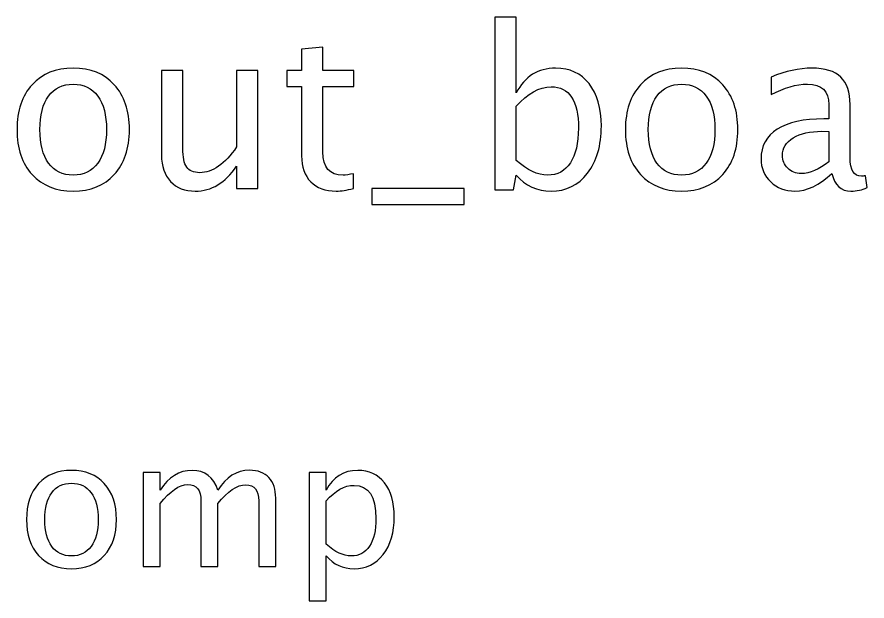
# Model space of a CAD drawing. Header units: centimetres. Extents: x -67 to 67, y -62 to 59.
# Drawn here: x 3.48 to 13.6, y 51.76 to 58.71 of the extents above; entities that cross this region are included whole.
import ezdxf

# ---------------------------------------------------------------- set-up
doc = ezdxf.new("R2010")
doc.units = ezdxf.units.CM
doc.header["$MEASUREMENT"] = 0
doc.layers.add('Layer 1', color=7, linetype='Continuous')

msp = doc.modelspace()

# ---------------------------------------------------------------- linework, layer by layer
at = {"layer": 'Layer 1'}
for points, knots in [([(9.16915, 56.65457), (9.16915, 56.65457), (9.16915, 58.71037), (9.16915, 58.71037), (9.16915, 58.71037), (9.16915, 58.71037), (9.42315, 58.71037), (9.42315, 58.71037), (9.42315, 58.71037), (9.42315, 58.71037), (9.42315, 57.80771), (9.42315, 57.80771), (9.42315, 57.80771), (9.52722, 58.00394), (9.68376, 58.10183), (9.89234, 58.10183), (9.89234, 58.10183), (10.06124, 58.10183), (10.19397, 58.04054), (10.29098, 57.91751), (10.29098, 57.91751), (10.388, 57.79448), (10.4365, 57.62647), (10.4365, 57.41348), (10.4365, 57.41348), (10.4365, 57.18153), (10.38138, 56.99411), (10.27158, 56.85212), (10.27158, 56.85212), (10.16178, 56.70969), (10.01714, 56.63869), (9.8381, 56.63869), (9.8381, 56.63869), (9.67186, 56.63869), (9.53339, 56.70219), (9.42315, 56.82963), (9.42315, 56.82963), (9.42315, 56.82963), (9.39228, 56.65457), (9.39228, 56.65457), (9.39228, 56.65457), (9.39228, 56.65457), (9.16915, 56.65457), (9.16915, 56.65457)], [0, 0, 0, 0, 0.08333333, 0.08333333, 0.08333333, 0.08333333, 0.16666667, 0.16666667, 0.16666667, 0.16666667, 0.25, 0.25, 0.25, 0.25, 0.33333333, 0.33333333, 0.33333333, 0.33333333, 0.41666667, 0.41666667, 0.41666667, 0.41666667, 0.5, 0.5, 0.5, 0.5, 0.58333333, 0.58333333, 0.58333333, 0.58333333, 0.66666667, 0.66666667, 0.66666667, 0.66666667, 0.75, 0.75, 0.75, 0.75, 0.83333333, 0.83333333, 0.83333333, 0.83333333, 1, 1, 1, 1]), ([(7.48376, 56.67088), (7.40527, 56.64927), (7.33692, 56.63869), (7.27915, 56.63869), (7.27915, 56.63869), (7.1495, 56.63869), (7.04852, 56.67573), (6.9762, 56.74981), (6.9762, 56.74981), (6.90344, 56.8239), (6.86728, 56.92664), (6.86728, 57.0585), (6.86728, 57.0585), (6.86728, 57.0585), (6.86728, 57.88223), (6.86728, 57.88223), (6.86728, 57.88223), (6.86728, 57.88223), (6.69178, 57.88223), (6.69178, 57.88223), (6.69178, 57.88223), (6.69178, 57.88223), (6.69178, 58.07273), (6.69178, 58.07273), (6.69178, 58.07273), (6.69178, 58.07273), (6.86728, 58.07273), (6.86728, 58.07273), (6.86728, 58.07273), (6.86728, 58.07273), (6.86728, 58.32629), (6.86728, 58.32629), (6.86728, 58.32629), (6.86728, 58.32629), (7.12128, 58.35054), (7.12128, 58.35054), (7.12128, 58.35054), (7.12128, 58.35054), (7.12128, 58.07273), (7.12128, 58.07273), (7.12128, 58.07273), (7.12128, 58.07273), (7.48905, 58.07273), (7.48905, 58.07273), (7.48905, 58.07273), (7.48905, 58.07273), (7.48905, 57.88223), (7.48905, 57.88223), (7.48905, 57.88223), (7.48905, 57.88223), (7.12128, 57.88223), (7.12128, 57.88223), (7.12128, 57.88223), (7.12128, 57.88223), (7.12128, 57.10436), (7.12128, 57.10436), (7.12128, 57.10436), (7.12128, 56.92091), (7.2011, 56.82919), (7.36029, 56.82919), (7.36029, 56.82919), (7.39424, 56.82919), (7.43525, 56.83492), (7.48376, 56.84595), (7.48376, 56.84595), (7.48376, 56.84595), (7.48376, 56.67088), (7.48376, 56.67088)], [0, 0, 0, 0, 0.05555556, 0.05555556, 0.05555556, 0.05555556, 0.11111111, 0.11111111, 0.11111111, 0.11111111, 0.16666667, 0.16666667, 0.16666667, 0.16666667, 0.22222222, 0.22222222, 0.22222222, 0.22222222, 0.27777778, 0.27777778, 0.27777778, 0.27777778, 0.33333333, 0.33333333, 0.33333333, 0.33333333, 0.38888889, 0.38888889, 0.38888889, 0.38888889, 0.44444444, 0.44444444, 0.44444444, 0.44444444, 0.5, 0.5, 0.5, 0.5, 0.55555556, 0.55555556, 0.55555556, 0.55555556, 0.61111111, 0.61111111, 0.61111111, 0.61111111, 0.66666667, 0.66666667, 0.66666667, 0.66666667, 0.72222222, 0.72222222, 0.72222222, 0.72222222, 0.77777778, 0.77777778, 0.77777778, 0.77777778, 0.83333333, 0.83333333, 0.83333333, 0.83333333, 0.88888889, 0.88888889, 0.88888889, 0.88888889, 1, 1, 1, 1]), ([(4.14737, 56.63869), (3.94144, 56.63869), (3.77828, 56.70439), (3.65833, 56.8358), (3.65833, 56.8358), (3.53795, 56.96721), (3.47797, 57.14581), (3.47797, 57.37114), (3.47797, 57.37114), (3.47797, 57.59604), (3.53795, 57.77419), (3.65833, 57.90516), (3.65833, 57.90516), (3.77828, 58.03613), (3.94144, 58.10183), (4.14737, 58.10183), (4.14737, 58.10183), (4.3533, 58.10183), (4.51646, 58.03613), (4.63641, 57.90516), (4.63641, 57.90516), (4.75679, 57.77419), (4.81676, 57.59604), (4.81676, 57.37114), (4.81676, 57.37114), (4.81676, 57.14581), (4.75679, 56.96721), (4.63641, 56.8358), (4.63641, 56.8358), (4.51646, 56.70439), (4.3533, 56.63869), (4.14737, 56.63869)], [0, 0, 0, 0, 0.11111111, 0.11111111, 0.11111111, 0.11111111, 0.22222222, 0.22222222, 0.22222222, 0.22222222, 0.33333333, 0.33333333, 0.33333333, 0.33333333, 0.44444444, 0.44444444, 0.44444444, 0.44444444, 0.55555556, 0.55555556, 0.55555556, 0.55555556, 0.66666667, 0.66666667, 0.66666667, 0.66666667, 0.77777778, 0.77777778, 0.77777778, 0.77777778, 1, 1, 1, 1]), ([(11.39253, 56.63869), (11.1866, 56.63869), (11.02344, 56.70439), (10.90349, 56.8358), (10.90349, 56.8358), (10.78311, 56.96721), (10.72313, 57.14581), (10.72313, 57.37114), (10.72313, 57.37114), (10.72313, 57.59604), (10.78311, 57.77419), (10.90349, 57.90516), (10.90349, 57.90516), (11.02344, 58.03613), (11.1866, 58.10183), (11.39253, 58.10183), (11.39253, 58.10183), (11.59846, 58.10183), (11.76162, 58.03613), (11.88157, 57.90516), (11.88157, 57.90516), (12.00195, 57.77419), (12.06192, 57.59604), (12.06192, 57.37114), (12.06192, 57.37114), (12.06192, 57.14581), (12.00195, 56.96721), (11.88157, 56.8358), (11.88157, 56.8358), (11.76162, 56.70439), (11.59846, 56.63869), (11.39253, 56.63869)], [0, 0, 0, 0, 0.11111111, 0.11111111, 0.11111111, 0.11111111, 0.22222222, 0.22222222, 0.22222222, 0.22222222, 0.33333333, 0.33333333, 0.33333333, 0.33333333, 0.44444444, 0.44444444, 0.44444444, 0.44444444, 0.55555556, 0.55555556, 0.55555556, 0.55555556, 0.66666667, 0.66666667, 0.66666667, 0.66666667, 0.77777778, 0.77777778, 0.77777778, 0.77777778, 1, 1, 1, 1]), ([(13.18243, 56.84903), (13.02986, 56.7088), (12.88301, 56.63869), (12.7419, 56.63869), (12.7419, 56.63869), (12.62593, 56.63869), (12.52935, 56.67485), (12.45307, 56.74761), (12.45307, 56.74761), (12.37634, 56.82037), (12.33797, 56.91209), (12.33797, 57.02278), (12.33797, 57.02278), (12.33797, 57.17579), (12.40235, 57.29353), (12.53112, 57.37555), (12.53112, 57.37555), (12.65988, 57.45757), (12.84465, 57.49858), (13.08542, 57.49858), (13.08542, 57.49858), (13.08542, 57.49858), (13.14495, 57.49858), (13.14495, 57.49858), (13.14495, 57.49858), (13.14495, 57.49858), (13.14495, 57.66748), (13.14495, 57.66748), (13.14495, 57.66748), (13.14495, 57.8302), (13.06028, 57.91133), (12.89051, 57.91133), (12.89051, 57.91133), (12.7591, 57.91133), (12.61534, 57.86988), (12.45968, 57.78698), (12.45968, 57.78698), (12.45968, 57.78698), (12.45968, 57.996), (12.45968, 57.996), (12.45968, 57.996), (12.63078, 58.06656), (12.79217, 58.10183), (12.94343, 58.10183), (12.94343, 58.10183), (13.09909, 58.10183), (13.21418, 58.06656), (13.28782, 57.99556), (13.28782, 57.99556), (13.36191, 57.92456), (13.39895, 57.8152), (13.39895, 57.66748), (13.39895, 57.66748), (13.39895, 57.66748), (13.39895, 57.0338), (13.39895, 57.0338), (13.39895, 57.0338), (13.39895, 56.88872), (13.44349, 56.81596), (13.533, 56.81596), (13.533, 56.81596), (13.54403, 56.81596), (13.56034, 56.81772), (13.58195, 56.82125), (13.58195, 56.82125), (13.58195, 56.82125), (13.60003, 56.68014), (13.60003, 56.68014), (13.60003, 56.68014), (13.54227, 56.65236), (13.47877, 56.63869), (13.40909, 56.63869), (13.40909, 56.63869), (13.29047, 56.63869), (13.21506, 56.7088), (13.18243, 56.84903)], [0, 0, 0, 0, 0.05, 0.05, 0.05, 0.05, 0.1, 0.1, 0.1, 0.1, 0.15, 0.15, 0.15, 0.15, 0.2, 0.2, 0.2, 0.2, 0.25, 0.25, 0.25, 0.25, 0.3, 0.3, 0.3, 0.3, 0.35, 0.35, 0.35, 0.35, 0.4, 0.4, 0.4, 0.4, 0.45, 0.45, 0.45, 0.45, 0.5, 0.5, 0.5, 0.5, 0.55, 0.55, 0.55, 0.55, 0.6, 0.6, 0.6, 0.6, 0.65, 0.65, 0.65, 0.65, 0.7, 0.7, 0.7, 0.7, 0.75, 0.75, 0.75, 0.75, 0.8, 0.8, 0.8, 0.8, 0.85, 0.85, 0.85, 0.85, 0.9, 0.9, 0.9, 0.9, 1, 1, 1, 1]), ([(6.09294, 56.67044), (6.09294, 56.67044), (6.09294, 56.93414), (6.09294, 56.93414), (6.09294, 56.93414), (5.95756, 56.73703), (5.79307, 56.63869), (5.59993, 56.63869), (5.59993, 56.63869), (5.47734, 56.63869), (5.37988, 56.67705), (5.30756, 56.75422), (5.30756, 56.75422), (5.2348, 56.83139), (5.19864, 56.93502), (5.19864, 57.06599), (5.19864, 57.06599), (5.19864, 57.06599), (5.19864, 58.07273), (5.19864, 58.07273), (5.19864, 58.07273), (5.19864, 58.07273), (5.45264, 58.07273), (5.45264, 58.07273), (5.45264, 58.07273), (5.45264, 58.07273), (5.45264, 57.14889), (5.45264, 57.14889), (5.45264, 57.14889), (5.45264, 57.0435), (5.46808, 56.96898), (5.49851, 56.92488), (5.49851, 56.92488), (5.52937, 56.88034), (5.58053, 56.85829), (5.6524, 56.85829), (5.6524, 56.85829), (5.80763, 56.85829), (5.95491, 56.96016), (6.09294, 57.16433), (6.09294, 57.16433), (6.09294, 57.16433), (6.09294, 58.07273), (6.09294, 58.07273), (6.09294, 58.07273), (6.09294, 58.07273), (6.34693, 58.07273), (6.34693, 58.07273), (6.34693, 58.07273), (6.34693, 58.07273), (6.34693, 56.67044), (6.34693, 56.67044), (6.34693, 56.67044), (6.34693, 56.67044), (6.09294, 56.67044), (6.09294, 56.67044)], [0, 0, 0, 0, 0.06666667, 0.06666667, 0.06666667, 0.06666667, 0.13333333, 0.13333333, 0.13333333, 0.13333333, 0.2, 0.2, 0.2, 0.2, 0.26666667, 0.26666667, 0.26666667, 0.26666667, 0.33333333, 0.33333333, 0.33333333, 0.33333333, 0.4, 0.4, 0.4, 0.4, 0.46666667, 0.46666667, 0.46666667, 0.46666667, 0.53333333, 0.53333333, 0.53333333, 0.53333333, 0.6, 0.6, 0.6, 0.6, 0.66666667, 0.66666667, 0.66666667, 0.66666667, 0.73333333, 0.73333333, 0.73333333, 0.73333333, 0.8, 0.8, 0.8, 0.8, 0.86666667, 0.86666667, 0.86666667, 0.86666667, 1, 1, 1, 1]), ([(4.14693, 56.82919), (4.27261, 56.82919), (4.3705, 56.87637), (4.44017, 56.97118), (4.44017, 56.97118), (4.50941, 57.06555), (4.54424, 57.19917), (4.54424, 57.37114), (4.54424, 57.37114), (4.54424, 57.54268), (4.50941, 57.67586), (4.44017, 57.77022), (4.44017, 57.77022), (4.3705, 57.86415), (4.27261, 57.91133), (4.14693, 57.91133), (4.14693, 57.91133), (4.02081, 57.91133), (3.92292, 57.86415), (3.85412, 57.77022), (3.85412, 57.77022), (3.78489, 57.67586), (3.7505, 57.54268), (3.7505, 57.37114), (3.7505, 57.37114), (3.7505, 57.19917), (3.78489, 57.06555), (3.85412, 56.97118), (3.85412, 56.97118), (3.92292, 56.87637), (4.02081, 56.82919), (4.14693, 56.82919)], [0, 0, 0, 0, 0.11111111, 0.11111111, 0.11111111, 0.11111111, 0.22222222, 0.22222222, 0.22222222, 0.22222222, 0.33333333, 0.33333333, 0.33333333, 0.33333333, 0.44444444, 0.44444444, 0.44444444, 0.44444444, 0.55555556, 0.55555556, 0.55555556, 0.55555556, 0.66666667, 0.66666667, 0.66666667, 0.66666667, 0.77777778, 0.77777778, 0.77777778, 0.77777778, 1, 1, 1, 1]), ([(11.39209, 56.82919), (11.51777, 56.82919), (11.61566, 56.87637), (11.68533, 56.97118), (11.68533, 56.97118), (11.75457, 57.06555), (11.7894, 57.19917), (11.7894, 57.37114), (11.7894, 57.37114), (11.7894, 57.54268), (11.75457, 57.67586), (11.68533, 57.77022), (11.68533, 57.77022), (11.61566, 57.86415), (11.51777, 57.91133), (11.39209, 57.91133), (11.39209, 57.91133), (11.26597, 57.91133), (11.16808, 57.86415), (11.09928, 57.77022), (11.09928, 57.77022), (11.03005, 57.67586), (10.99566, 57.54268), (10.99566, 57.37114), (10.99566, 57.37114), (10.99566, 57.19917), (11.03005, 57.06555), (11.09928, 56.97118), (11.09928, 56.97118), (11.16808, 56.87637), (11.26597, 56.82919), (11.39209, 56.82919)], [0, 0, 0, 0, 0.11111111, 0.11111111, 0.11111111, 0.11111111, 0.22222222, 0.22222222, 0.22222222, 0.22222222, 0.33333333, 0.33333333, 0.33333333, 0.33333333, 0.44444444, 0.44444444, 0.44444444, 0.44444444, 0.55555556, 0.55555556, 0.55555556, 0.55555556, 0.66666667, 0.66666667, 0.66666667, 0.66666667, 0.77777778, 0.77777778, 0.77777778, 0.77777778, 1, 1, 1, 1]), ([(9.42315, 57.0047), (9.55412, 56.88784), (9.67891, 56.82919), (9.79753, 56.82919), (9.79753, 56.82919), (9.91439, 56.82919), (10.00479, 56.87814), (10.06829, 56.97559), (10.06829, 56.97559), (10.13223, 57.07305), (10.16398, 57.21019), (10.16398, 57.38746), (10.16398, 57.38746), (10.16398, 57.71554), (10.0555, 57.87958), (9.83854, 57.87958), (9.83854, 57.87958), (9.69655, 57.87958), (9.55809, 57.80286), (9.42315, 57.64896), (9.42315, 57.64896), (9.42315, 57.64896), (9.42315, 57.0047), (9.42315, 57.0047)], [0, 0, 0, 0, 0.14285714, 0.14285714, 0.14285714, 0.14285714, 0.28571429, 0.28571429, 0.28571429, 0.28571429, 0.42857143, 0.42857143, 0.42857143, 0.42857143, 0.57142857, 0.57142857, 0.57142857, 0.57142857, 0.71428571, 0.71428571, 0.71428571, 0.71428571, 1, 1, 1, 1]), ([(13.14495, 56.9875), (13.14495, 56.9875), (13.14495, 57.34777), (13.14495, 57.34777), (13.14495, 57.34777), (13.14495, 57.34777), (13.06337, 57.35042), (13.06337, 57.35042), (13.06337, 57.35042), (12.92226, 57.35042), (12.80849, 57.3244), (12.72162, 57.27237), (12.72162, 57.27237), (12.63519, 57.21989), (12.59197, 57.15066), (12.59197, 57.06423), (12.59197, 57.06423), (12.59197, 57.00381), (12.61358, 56.95266), (12.65635, 56.91077), (12.65635, 56.91077), (12.69957, 56.86888), (12.75204, 56.84771), (12.81422, 56.84771), (12.81422, 56.84771), (12.92005, 56.84771), (13.0303, 56.89445), (13.14495, 56.9875)], [0, 0, 0, 0, 0.125, 0.125, 0.125, 0.125, 0.25, 0.25, 0.25, 0.25, 0.375, 0.375, 0.375, 0.375, 0.5, 0.5, 0.5, 0.5, 0.625, 0.625, 0.625, 0.625, 0.75, 0.75, 0.75, 0.75, 1, 1, 1, 1]), ([(7.70336, 56.47994), (7.70336, 56.47994), (7.70336, 56.67044), (7.70336, 56.67044), (7.70336, 56.67044), (7.70336, 56.67044), (8.80403, 56.67044), (8.80403, 56.67044), (8.80403, 56.67044), (8.80403, 56.67044), (8.80403, 56.47994), (8.80403, 56.47994), (8.80403, 56.47994), (8.80403, 56.47994), (7.70336, 56.47994), (7.70336, 56.47994)], [0, 0, 0, 0, 0.2, 0.2, 0.2, 0.2, 0.4, 0.4, 0.4, 0.4, 0.6, 0.6, 0.6, 0.6, 1, 1, 1, 1]), ([(4.12649, 52.14504), (3.96174, 52.14504), (3.83121, 52.1976), (3.73526, 52.30273), (3.73526, 52.30273), (3.63895, 52.40786), (3.59097, 52.55074), (3.59097, 52.731), (3.59097, 52.731), (3.59097, 52.91092), (3.63895, 53.05344), (3.73526, 53.15822), (3.73526, 53.15822), (3.83121, 53.26299), (3.96174, 53.31556), (4.12649, 53.31556), (4.12649, 53.31556), (4.29124, 53.31556), (4.42176, 53.26299), (4.51772, 53.15822), (4.51772, 53.15822), (4.61403, 53.05344), (4.66201, 52.91092), (4.66201, 52.731), (4.66201, 52.731), (4.66201, 52.55074), (4.61403, 52.40786), (4.51772, 52.30273), (4.51772, 52.30273), (4.42176, 52.1976), (4.29124, 52.14504), (4.12649, 52.14504)], [0, 0, 0, 0, 0.11111111, 0.11111111, 0.11111111, 0.11111111, 0.22222222, 0.22222222, 0.22222222, 0.22222222, 0.33333333, 0.33333333, 0.33333333, 0.33333333, 0.44444444, 0.44444444, 0.44444444, 0.44444444, 0.55555556, 0.55555556, 0.55555556, 0.55555556, 0.66666667, 0.66666667, 0.66666667, 0.66666667, 0.77777778, 0.77777778, 0.77777778, 0.77777778, 1, 1, 1, 1]), ([(4.98021, 52.17044), (4.98021, 52.17044), (4.98021, 53.29228), (4.98021, 53.29228), (4.98021, 53.29228), (4.98021, 53.29228), (5.18341, 53.29228), (5.18341, 53.29228), (5.18341, 53.29228), (5.18341, 53.29228), (5.18341, 53.08026), (5.18341, 53.08026), (5.18341, 53.08026), (5.28254, 53.23724), (5.40954, 53.31556), (5.56512, 53.31556), (5.56512, 53.31556), (5.71505, 53.31556), (5.817, 53.23724), (5.87133, 53.08026), (5.87133, 53.08026), (5.96764, 53.23865), (6.09323, 53.31768), (6.24739, 53.31768), (6.24739, 53.31768), (6.34582, 53.31768), (6.42237, 53.28875), (6.47705, 53.23054), (6.47705, 53.23054), (6.53173, 53.17233), (6.55925, 53.09084), (6.55925, 52.98606), (6.55925, 52.98606), (6.55925, 52.98606), (6.55925, 52.17044), (6.55925, 52.17044), (6.55925, 52.17044), (6.55925, 52.17044), (6.35605, 52.17044), (6.35605, 52.17044), (6.35605, 52.17044), (6.35605, 52.17044), (6.35605, 52.95255), (6.35605, 52.95255), (6.35605, 52.95255), (6.35605, 53.08026), (6.30525, 53.14411), (6.20365, 53.14411), (6.20365, 53.14411), (6.09816, 53.14411), (5.98739, 53.06967), (5.87133, 52.92045), (5.87133, 52.92045), (5.87133, 52.92045), (5.87133, 52.17044), (5.87133, 52.17044), (5.87133, 52.17044), (5.87133, 52.17044), (5.66813, 52.17044), (5.66813, 52.17044), (5.66813, 52.17044), (5.66813, 52.17044), (5.66813, 52.95326), (5.66813, 52.95326), (5.66813, 52.95326), (5.66813, 53.08202), (5.61662, 53.14622), (5.51326, 53.14622), (5.51326, 53.14622), (5.4106, 53.14622), (5.30053, 53.07144), (5.18341, 52.92151), (5.18341, 52.92151), (5.18341, 52.92151), (5.18341, 52.17044), (5.18341, 52.17044), (5.18341, 52.17044), (5.18341, 52.17044), (4.98021, 52.17044), (4.98021, 52.17044)], [0, 0, 0, 0, 0.04761905, 0.04761905, 0.04761905, 0.04761905, 0.0952381, 0.0952381, 0.0952381, 0.0952381, 0.14285714, 0.14285714, 0.14285714, 0.14285714, 0.19047619, 0.19047619, 0.19047619, 0.19047619, 0.23809524, 0.23809524, 0.23809524, 0.23809524, 0.28571429, 0.28571429, 0.28571429, 0.28571429, 0.33333333, 0.33333333, 0.33333333, 0.33333333, 0.38095238, 0.38095238, 0.38095238, 0.38095238, 0.42857143, 0.42857143, 0.42857143, 0.42857143, 0.47619048, 0.47619048, 0.47619048, 0.47619048, 0.52380952, 0.52380952, 0.52380952, 0.52380952, 0.57142857, 0.57142857, 0.57142857, 0.57142857, 0.61904762, 0.61904762, 0.61904762, 0.61904762, 0.66666667, 0.66666667, 0.66666667, 0.66666667, 0.71428571, 0.71428571, 0.71428571, 0.71428571, 0.76190476, 0.76190476, 0.76190476, 0.76190476, 0.80952381, 0.80952381, 0.80952381, 0.80952381, 0.85714286, 0.85714286, 0.85714286, 0.85714286, 0.9047619, 0.9047619, 0.9047619, 0.9047619, 1, 1, 1, 1]), ([(6.95647, 51.76192), (6.95647, 51.76192), (6.95647, 53.29228), (6.95647, 53.29228), (6.95647, 53.29228), (6.95647, 53.29228), (7.15967, 53.29228), (7.15967, 53.29228), (7.15967, 53.29228), (7.15967, 53.29228), (7.15967, 53.08026), (7.15967, 53.08026), (7.15967, 53.08026), (7.24293, 53.23724), (7.36816, 53.31556), (7.53503, 53.31556), (7.53503, 53.31556), (7.67014, 53.31556), (7.77633, 53.26652), (7.85394, 53.1681), (7.85394, 53.1681), (7.93155, 53.06967), (7.97036, 52.93526), (7.97036, 52.76487), (7.97036, 52.76487), (7.97036, 52.57931), (7.92626, 52.42938), (7.83842, 52.31578), (7.83842, 52.31578), (7.75057, 52.20184), (7.63486, 52.14504), (7.49164, 52.14504), (7.49164, 52.14504), (7.35864, 52.14504), (7.24787, 52.19584), (7.15967, 52.29779), (7.15967, 52.29779), (7.15967, 52.29779), (7.15967, 51.76192), (7.15967, 51.76192), (7.15967, 51.76192), (7.15967, 51.76192), (6.95647, 51.76192), (6.95647, 51.76192)], [0, 0, 0, 0, 0.08333333, 0.08333333, 0.08333333, 0.08333333, 0.16666667, 0.16666667, 0.16666667, 0.16666667, 0.25, 0.25, 0.25, 0.25, 0.33333333, 0.33333333, 0.33333333, 0.33333333, 0.41666667, 0.41666667, 0.41666667, 0.41666667, 0.5, 0.5, 0.5, 0.5, 0.58333333, 0.58333333, 0.58333333, 0.58333333, 0.66666667, 0.66666667, 0.66666667, 0.66666667, 0.75, 0.75, 0.75, 0.75, 0.83333333, 0.83333333, 0.83333333, 0.83333333, 1, 1, 1, 1]), ([(4.12613, 52.29744), (4.22668, 52.29744), (4.30499, 52.33519), (4.36073, 52.41103), (4.36073, 52.41103), (4.41612, 52.48653), (4.44399, 52.59342), (4.44399, 52.731), (4.44399, 52.731), (4.44399, 52.86824), (4.41612, 52.97477), (4.36073, 53.05027), (4.36073, 53.05027), (4.30499, 53.12541), (4.22668, 53.16316), (4.12613, 53.16316), (4.12613, 53.16316), (4.02524, 53.16316), (3.94692, 53.12541), (3.89189, 53.05027), (3.89189, 53.05027), (3.8365, 52.97477), (3.80899, 52.86824), (3.80899, 52.731), (3.80899, 52.731), (3.80899, 52.59342), (3.8365, 52.48653), (3.89189, 52.41103), (3.89189, 52.41103), (3.94692, 52.33519), (4.02524, 52.29744), (4.12613, 52.29744)], [0, 0, 0, 0, 0.11111111, 0.11111111, 0.11111111, 0.11111111, 0.22222222, 0.22222222, 0.22222222, 0.22222222, 0.33333333, 0.33333333, 0.33333333, 0.33333333, 0.44444444, 0.44444444, 0.44444444, 0.44444444, 0.55555556, 0.55555556, 0.55555556, 0.55555556, 0.66666667, 0.66666667, 0.66666667, 0.66666667, 0.77777778, 0.77777778, 0.77777778, 0.77777778, 1, 1, 1, 1]), ([(7.15967, 52.43785), (7.26445, 52.34436), (7.36428, 52.29744), (7.45918, 52.29744), (7.45918, 52.29744), (7.55267, 52.29744), (7.62499, 52.3366), (7.67579, 52.41456), (7.67579, 52.41456), (7.72694, 52.49253), (7.75234, 52.60224), (7.75234, 52.74406), (7.75234, 52.74406), (7.75234, 53.00652), (7.66555, 53.13776), (7.49199, 53.13776), (7.49199, 53.13776), (7.37839, 53.13776), (7.26762, 53.07637), (7.15967, 52.95326), (7.15967, 52.95326), (7.15967, 52.95326), (7.15967, 52.43785), (7.15967, 52.43785)], [0, 0, 0, 0, 0.14285714, 0.14285714, 0.14285714, 0.14285714, 0.28571429, 0.28571429, 0.28571429, 0.28571429, 0.42857143, 0.42857143, 0.42857143, 0.42857143, 0.57142857, 0.57142857, 0.57142857, 0.57142857, 0.71428571, 0.71428571, 0.71428571, 0.71428571, 1, 1, 1, 1])]:
    msp.add_open_spline(points, degree=3, knots=knots, dxfattribs=at)

doc.saveas('drawing.dxf')
